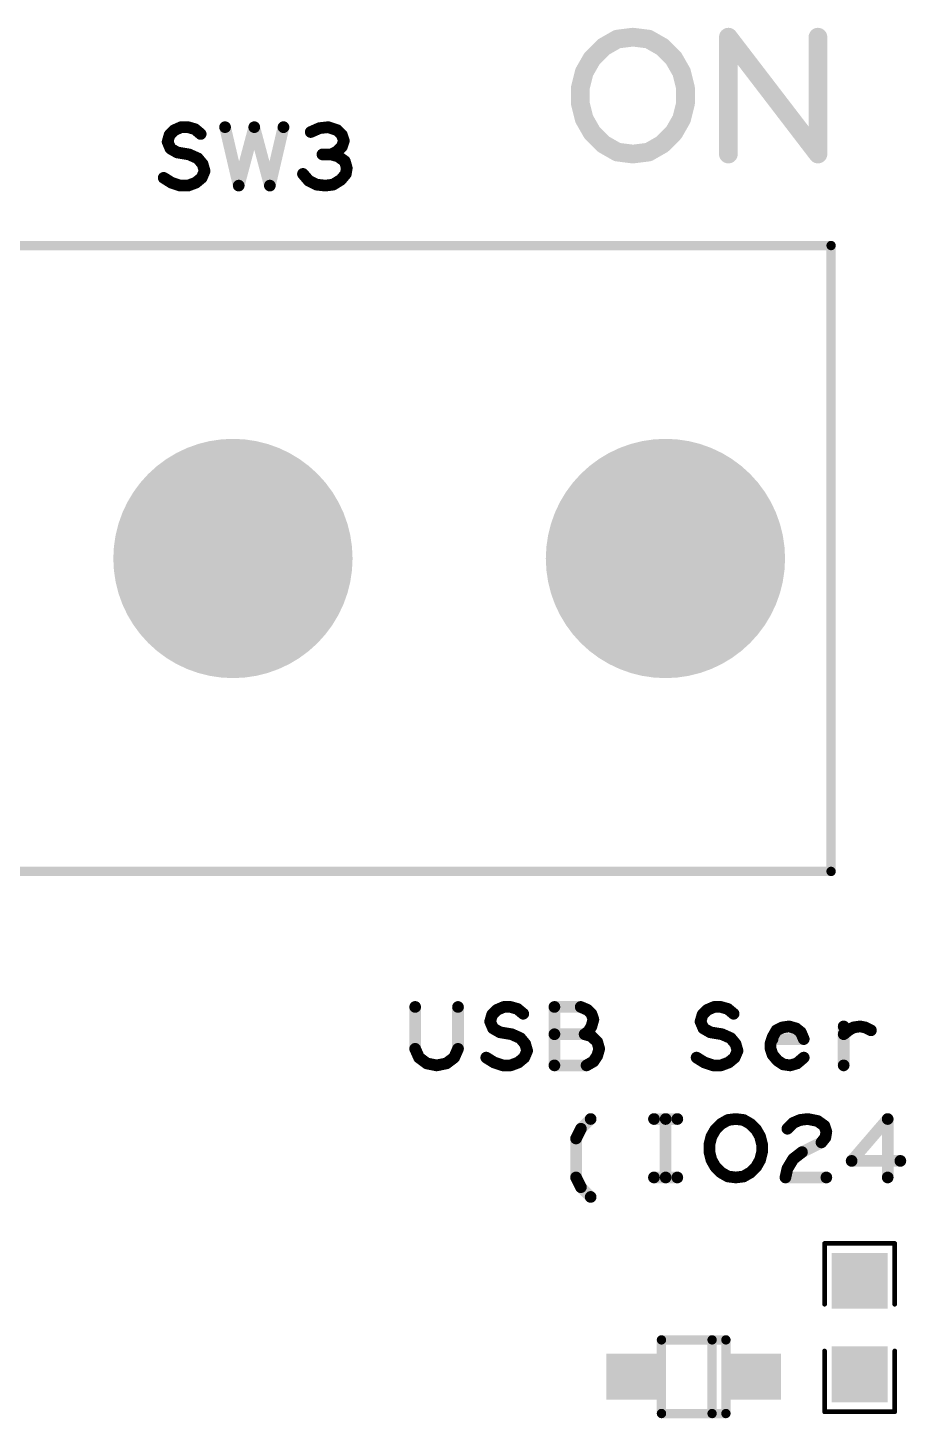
# Model space of a CAD drawing. Extents: x -11 to 101, y 2 to 100.
# Drawn here: x 31.17 to 40.71, y 18.52 to 33.63 of the extents above; entities that cross this region are included whole.
import ezdxf

# ---------------------------------------------------------------- set-up
doc = ezdxf.new("R2010")
doc.units = 0
doc.layers.get('0').update_dxf_attribs({"linetype": 'CONTINUOUS'})
doc.layers.add('SILK_TOP_ART', color=251, linetype='CONTINUOUS')
doc.layers.add('SOLDER_TOP_ART', color=18, linetype='CONTINUOUS')

# ---------------------------------------------------------------- blocks, each defined once
blk = doc.blocks.new('ROUND_312')
at = {"const_width": 0.1016}
blk.add_lwpolyline([(-0.0508, 0, 1), (0.0508, 0, 1)], format="xyb", close=True, dxfattribs=at)
blk = doc.blocks.new('ROUND_219')
at = {"const_width": 0.0508}
blk.add_lwpolyline([(-0.0254, 0, 1), (0.0254, 0, 1)], format="xyb", close=True, dxfattribs=at)
blk = doc.blocks.new('ROUND_165')
at = {"const_width": 0.0635}
blk.add_lwpolyline([(-0.03175, 0, 1), (0.03175, 0, 1)], format="xyb", close=True, dxfattribs=at)
blk = doc.blocks.new('ROUND_321')
at = {"const_width": 0.0254}
blk.add_lwpolyline([(-0.0127, 0, 1), (0.0127, 0, 1)], format="xyb", close=True, dxfattribs=at)
blk = doc.blocks.new('RECTANGLE_373')
blk.add_solid([(0.29, 0.25), (0.29, -0.25), (-0.29, 0.25), (-0.29, -0.25)])
blk = doc.blocks.new('SQUARE_333')
blk.add_solid([(0.304, 0.304), (0.304, -0.304), (-0.304, 0.304), (-0.304, -0.304)])
blk = doc.blocks.new('ROUND_342')
at = {"const_width": 1.3}
blk.add_lwpolyline([(-0.65, 0, 1), (0.65, 0, 1)], format="xyb", close=True, dxfattribs=at)

msp = doc.modelspace()

# ---------------------------------------------------------------- linework, layer by layer
at = {"layer": 'SILK_TOP_ART'}
for points, const_width in [([(37.4269, 33.4222), (37.575, 33.5068)], 0.2032), ([(37.575, 33.5068), (37.7444, 33.528)], 0.2032), ([(37.7444, 33.528), (37.9137, 33.5068)], 0.2032), ([(37.9137, 33.5068), (38.0619, 33.4222)], 0.2032), ([(38.7816, 32.258), (38.7816, 33.528)], 0.2032), ([(38.7816, 33.528), (39.7552, 32.258)], 0.2032), ([(39.7552, 32.258), (39.7552, 33.528)], 0.2032), ([(37.2152, 33.147), (37.2999, 33.2952)], 0.2032), ([(37.2999, 33.2952), (37.4269, 33.4222)], 0.2032), ([(38.0619, 33.4222), (38.1889, 33.2952)], 0.2032), ([(38.1889, 33.2952), (38.2736, 33.147)], 0.2032), ([(37.1729, 32.9777), (37.2152, 33.147)], 0.2032), ([(38.2736, 33.147), (38.3159, 32.9777)], 0.2032), ([(37.1729, 32.8083), (37.1729, 32.9777)], 0.2032), ([(38.3159, 32.9777), (38.3159, 32.8083)], 0.2032), ([(37.2152, 32.639), (37.1729, 32.8083)], 0.2032), ([(38.3159, 32.8083), (38.2736, 32.639)], 0.2032), ([(37.2999, 32.4908), (37.2152, 32.639)], 0.2032), ([(38.2736, 32.639), (38.1889, 32.4908)], 0.2032), ([(32.6877, 32.3913), (32.7089, 32.4654)], 0.127), ([(32.7089, 32.4654), (32.7618, 32.5183)], 0.127), ([(32.7618, 32.5183), (32.8358, 32.5501)], 0.127), ([(32.8358, 32.5501), (32.9099, 32.5501)], 0.127), ([(32.9099, 32.5501), (32.984, 32.5289)], 0.127), ([(32.984, 32.5289), (33.0475, 32.476)], 0.127), ([(33.3121, 32.5501), (33.4603, 31.9151)], 0.127), ([(33.4603, 31.9151), (33.6296, 32.5501)], 0.127), ([(33.6296, 32.5501), (33.7989, 31.9151)], 0.127), ([(33.7989, 31.9151), (33.9471, 32.5501)], 0.127), ([(34.3387, 32.5395), (34.2434, 32.4972)], 0.127), ([(34.4339, 32.5501), (34.3387, 32.5395)], 0.127), ([(34.5292, 32.5183), (34.4339, 32.5501)], 0.127), ([(34.5821, 32.4654), (34.5292, 32.5183)], 0.127), ([(34.6033, 32.4019), (34.5821, 32.4654)], 0.127), ([(37.4269, 32.3638), (37.2999, 32.4908)], 0.2032), ([(38.1889, 32.4908), (38.0619, 32.3638)], 0.2032), ([(32.7194, 32.3173), (32.6877, 32.3913)], 0.127), ([(32.7935, 32.2749), (32.7194, 32.3173)], 0.127), ([(32.9205, 32.2538), (32.7935, 32.2749)], 0.127), ([(34.4657, 32.2538), (34.5292, 32.2855)], 0.127), ([(34.5292, 32.2855), (34.5821, 32.3384)], 0.127), ([(34.5821, 32.3384), (34.6033, 32.4019)], 0.127), ([(37.575, 32.2792), (37.4269, 32.3638)], 0.2032), ([(37.7444, 32.258), (37.575, 32.2792)], 0.2032), ([(37.9137, 32.2792), (37.7444, 32.258)], 0.2032), ([(38.0619, 32.3638), (37.9137, 32.2792)], 0.2032), ([(33.0158, 32.2114), (32.9205, 32.2538)], 0.127), ([(33.0687, 32.1479), (33.0158, 32.2114)], 0.127), ([(33.0899, 32.0739), (33.0687, 32.1479)], 0.127), ([(34.4657, 32.2538), (34.3704, 32.2538)], 0.127), ([(34.5398, 32.2326), (34.4657, 32.2538)], 0.127), ([(34.6139, 32.1797), (34.5398, 32.2326)], 0.127), ([(34.635, 32.1056), (34.6139, 32.1797)], 0.127), ([(32.6453, 31.9997), (32.73, 31.9468)], 0.127), ([(32.9946, 31.9468), (33.0581, 31.9997)], 0.127), ([(33.0581, 31.9997), (33.0899, 32.0739)], 0.127), ([(34.1588, 32.0421), (34.2223, 31.968)], 0.127), ([(34.2223, 31.968), (34.3069, 31.9257)], 0.127), ([(34.4869, 31.9257), (34.5715, 31.9786)], 0.127), ([(34.5715, 31.9786), (34.6244, 32.0421)], 0.127), ([(34.6244, 32.0421), (34.635, 32.1056)], 0.127), ([(32.73, 31.9468), (32.8253, 31.9151)], 0.127), ([(32.8253, 31.9151), (32.9099, 31.9151)], 0.127), ([(32.9099, 31.9151), (32.9946, 31.9468)], 0.127), ([(34.3069, 31.9257), (34.4022, 31.9151)], 0.127), ([(34.4022, 31.9151), (34.4869, 31.9257)], 0.127), ([(26.8978, 31.2638), (39.8978, 31.2638)], 0.1016), ([(39.8978, 31.2638), (39.8978, 24.4638)], 0.1016), ([(39.8978, 24.4638), (26.8978, 24.4638)], 0.1016), ([(35.378, 22.9912), (35.378, 22.5361)], 0.127), ([(35.8436, 22.5361), (35.8436, 22.9912)], 0.127), ([(36.1929, 22.8324), (36.2141, 22.9065)], 0.127), ([(36.2141, 22.9065), (36.267, 22.9594)], 0.127), ([(36.267, 22.9594), (36.341, 22.9912)], 0.127), ([(36.341, 22.9912), (36.4151, 22.9912)], 0.127), ([(36.4151, 22.9912), (36.4892, 22.97)], 0.127), ([(36.4892, 22.97), (36.5527, 22.9171)], 0.127), ([(37.1771, 22.9912), (36.8914, 22.9912)], 0.127), ([(36.8914, 22.9912), (36.8914, 22.3562)], 0.127), ([(37.2512, 22.9594), (37.1771, 22.9912)], 0.127), ([(37.2935, 22.9171), (37.2512, 22.9594)], 0.127), ([(37.3147, 22.8536), (37.2935, 22.9171)], 0.127), ([(38.4789, 22.8324), (38.5001, 22.9065)], 0.127), ([(38.5001, 22.9065), (38.553, 22.9594)], 0.127), ([(38.553, 22.9594), (38.627, 22.9912)], 0.127), ([(38.627, 22.9912), (38.7011, 22.9912)], 0.127), ([(38.7011, 22.9912), (38.7752, 22.97)], 0.127), ([(38.7752, 22.97), (38.8387, 22.9171)], 0.127), ([(36.2246, 22.7584), (36.1929, 22.8324)], 0.127), ([(36.2987, 22.716), (36.2246, 22.7584)], 0.127), ([(37.2618, 22.7266), (37.2935, 22.7795)], 0.127), ([(37.2935, 22.7795), (37.3147, 22.8536)], 0.127), ([(38.5106, 22.7584), (38.4789, 22.8324)], 0.127), ([(38.5847, 22.716), (38.5106, 22.7584)], 0.127), ([(39.3679, 22.7689), (39.3044, 22.7372)], 0.127), ([(39.442, 22.7795), (39.3679, 22.7689)], 0.127), ([(39.5161, 22.7584), (39.442, 22.7795)], 0.127), ([(39.569, 22.716), (39.5161, 22.7584)], 0.127), ([(40.0346, 22.3562), (40.0346, 22.7795)], 0.127), ([(40.0875, 22.7372), (40.1405, 22.7689)], 0.127), ([(40.1405, 22.7689), (40.2146, 22.7795)], 0.127), ([(40.2146, 22.7795), (40.2675, 22.7689)], 0.127), ([(40.2675, 22.7689), (40.331, 22.7372)], 0.127), ([(36.4257, 22.6949), (36.2987, 22.716)], 0.127), ([(36.521, 22.6525), (36.4257, 22.6949)], 0.127), ([(36.5739, 22.589), (36.521, 22.6525)], 0.127), ([(37.2195, 22.6949), (36.8914, 22.6949)], 0.127), ([(37.2195, 22.6949), (37.2618, 22.7266)], 0.127), ([(37.2935, 22.6737), (37.2195, 22.6949)], 0.127), ([(37.3571, 22.6102), (37.2935, 22.6737)], 0.127), ([(37.3782, 22.5361), (37.3571, 22.6102)], 0.127), ([(38.7117, 22.6949), (38.5847, 22.716)], 0.127), ([(38.807, 22.6525), (38.7117, 22.6949)], 0.127), ([(38.8599, 22.589), (38.807, 22.6525)], 0.127), ([(39.2621, 22.6631), (39.2409, 22.5996)], 0.127), ([(39.2409, 22.5996), (39.2409, 22.5361)], 0.127), ([(39.3044, 22.7372), (39.2621, 22.6631)], 0.127), ([(39.2621, 22.6419), (39.6007, 22.6419)], 0.127), ([(39.6007, 22.6419), (39.569, 22.716)], 0.127), ([(40.0346, 22.6949), (40.0875, 22.7372)], 0.127), ([(35.378, 22.5361), (35.4203, 22.4408)], 0.127), ([(35.8013, 22.4408), (35.8436, 22.5361)], 0.127), ([(36.5633, 22.4408), (36.5951, 22.515)], 0.127), ([(36.5951, 22.515), (36.5739, 22.589)], 0.127), ([(37.3147, 22.3985), (37.3571, 22.462)], 0.127), ([(37.3571, 22.462), (37.3782, 22.5361)], 0.127), ([(38.8493, 22.4408), (38.8811, 22.515)], 0.127), ([(38.8811, 22.515), (38.8599, 22.589)], 0.127), ([(39.2409, 22.5361), (39.2621, 22.4726)], 0.127), ([(39.2621, 22.4726), (39.315, 22.4091)], 0.127), ([(35.4203, 22.4408), (35.505, 22.3774)], 0.127), ([(35.505, 22.3774), (35.6108, 22.3562)], 0.127), ([(35.6108, 22.3562), (35.7166, 22.3774)], 0.127), ([(35.7166, 22.3774), (35.8013, 22.4408)], 0.127), ([(36.1505, 22.4408), (36.2352, 22.3879)], 0.127), ([(36.2352, 22.3879), (36.3305, 22.3562)], 0.127), ([(36.3305, 22.3562), (36.4151, 22.3562)], 0.127), ([(36.4151, 22.3562), (36.4998, 22.3879)], 0.127), ([(36.4998, 22.3879), (36.5633, 22.4408)], 0.127), ([(36.8914, 22.3562), (37.2406, 22.3562)], 0.127), ([(37.2406, 22.3562), (37.3147, 22.3985)], 0.127), ([(38.4365, 22.4408), (38.5212, 22.3879)], 0.127), ([(38.5212, 22.3879), (38.6165, 22.3562)], 0.127), ([(38.6165, 22.3562), (38.7011, 22.3562)], 0.127), ([(38.7011, 22.3562), (38.7858, 22.3879)], 0.127), ([(38.7858, 22.3879), (38.8493, 22.4408)], 0.127), ([(39.315, 22.4091), (39.3785, 22.3668)], 0.127), ([(39.3785, 22.3668), (39.4526, 22.3562)], 0.127), ([(39.4526, 22.3562), (39.5266, 22.3774)], 0.127), ([(39.5266, 22.3774), (39.6007, 22.4408)], 0.127), ([(37.1793, 21.6678), (37.2851, 21.7736)], 0.127), ([(37.973, 21.7736), (38.227, 21.7736)], 0.127), ([(38.1, 21.7736), (38.1, 21.1386)], 0.127), ([(38.6397, 21.6572), (38.7033, 21.7207)], 0.127), ([(38.7033, 21.7207), (38.7773, 21.763)], 0.127), ([(38.7773, 21.763), (38.862, 21.7736)], 0.127), ([(38.862, 21.7736), (38.9467, 21.763)], 0.127), ([(38.9467, 21.763), (39.0207, 21.7207)], 0.127), ([(39.0207, 21.7207), (39.0843, 21.6572)], 0.127), ([(39.4229, 21.6678), (39.4864, 21.7313)], 0.127), ([(39.4864, 21.7313), (39.5605, 21.763)], 0.127), ([(39.5605, 21.763), (39.6452, 21.7736)], 0.127), ([(39.6452, 21.7736), (39.751, 21.7524)], 0.127), ([(39.751, 21.7524), (39.8251, 21.6995)], 0.127), ([(39.8251, 21.6995), (39.8463, 21.636)], 0.127), ([(40.513, 21.7736), (40.1214, 21.3185)], 0.127), ([(40.513, 21.1386), (40.513, 21.7736)], 0.127), ([(37.1263, 21.5619), (37.1793, 21.6678)], 0.127), ([(37.1263, 21.1386), (37.1263, 21.5619)], 0.127), ([(38.5762, 21.4984), (38.5974, 21.5831)], 0.127), ([(38.5974, 21.5831), (38.6397, 21.6572)], 0.127), ([(39.0843, 21.6572), (39.1266, 21.5831)], 0.127), ([(39.1266, 21.5831), (39.1478, 21.4984)], 0.127), ([(39.8357, 21.5725), (39.7933, 21.5196)], 0.127), ([(39.8463, 21.636), (39.8357, 21.5725)], 0.127), ([(38.5762, 21.4138), (38.5762, 21.4984)], 0.127), ([(38.5974, 21.3291), (38.5762, 21.4138)], 0.127), ([(39.1478, 21.4138), (39.1266, 21.3291)], 0.127), ([(39.1478, 21.4984), (39.1478, 21.4138)], 0.127), ([(39.5817, 21.4138), (39.4864, 21.3397)], 0.127), ([(39.7933, 21.5196), (39.5817, 21.4138)], 0.127), ([(38.6397, 21.255), (38.5974, 21.3291)], 0.127), ([(38.7033, 21.1915), (38.6397, 21.255)], 0.127), ([(39.0843, 21.255), (39.0207, 21.1915)], 0.127), ([(39.1266, 21.3291), (39.0843, 21.255)], 0.127), ([(39.4864, 21.3397), (39.4229, 21.2338)], 0.127), ([(40.1214, 21.3185), (40.6506, 21.3185)], 0.127), ([(37.1793, 21.0328), (37.1263, 21.1386)], 0.127), ([(37.973, 21.1386), (38.227, 21.1386)], 0.127), ([(38.7773, 21.1492), (38.7033, 21.1915)], 0.127), ([(38.862, 21.1386), (38.7773, 21.1492)], 0.127), ([(38.9467, 21.1492), (38.862, 21.1386)], 0.127), ([(39.0207, 21.1915), (38.9467, 21.1492)], 0.127), ([(39.4229, 21.2338), (39.4017, 21.1386)], 0.127), ([(39.4017, 21.1386), (39.8463, 21.1386)], 0.127), ([(37.2851, 20.9269), (37.1793, 21.0328)], 0.127), ([(39.8272, 20.4216), (39.8272, 19.7612)], 0.0508), ([(40.5892, 20.4216), (39.8272, 20.4216)], 0.0508), ([(40.5892, 19.7612), (40.5892, 20.4216)], 0.0508), ([(38.0548, 19.3738), (38.7548, 19.3738)], 0.1016), ([(38.0548, 18.5738), (38.0548, 19.3738)], 0.1016), ([(38.6048, 19.3738), (38.6048, 18.5738)], 0.1016), ([(38.7548, 19.3738), (38.7548, 18.5738)], 0.1016), ([(39.8272, 18.5928), (39.8272, 19.2532)], 0.0508), ([(40.5892, 19.2532), (40.5892, 18.5928)], 0.0508), ([(38.7548, 18.5738), (38.0548, 18.5738)], 0.1016), ([(40.5892, 18.5928), (39.8272, 18.5928)], 0.0508)]:
    msp.add_lwpolyline(points, dxfattribs=dict(at, const_width=const_width))

# ---------------------------------------------------------------- block references
for name, p in [('ROUND_312', (37.575, 33.5068)), ('ROUND_312', (37.7444, 33.528)), ('ROUND_312', (37.9137, 33.5068)), ('ROUND_312', (38.7816, 33.528)), ('ROUND_312', (39.7552, 33.528)), ('ROUND_312', (37.2999, 33.2952)), ('ROUND_312', (37.4269, 33.4222)), ('ROUND_312', (38.0619, 33.4222)), ('ROUND_312', (38.1889, 33.2952)), ('ROUND_312', (37.2152, 33.147)), ('ROUND_312', (38.2736, 33.147)), ('ROUND_312', (37.1729, 32.9777)), ('ROUND_312', (38.3159, 32.9777)), ('ROUND_312', (37.1729, 32.8083)), ('ROUND_312', (38.3159, 32.8083)), ('ROUND_312', (37.2152, 32.639)), ('ROUND_312', (38.2736, 32.639)), ('ROUND_165', (32.7089, 32.4654)), ('ROUND_165', (32.7618, 32.5183)), ('ROUND_165', (32.8358, 32.5501)), ('ROUND_165', (32.9099, 32.5501)), ('ROUND_165', (32.984, 32.5289)), ('ROUND_165', (33.0475, 32.476)), ('ROUND_165', (33.3121, 32.5501)), ('ROUND_165', (33.6296, 32.5501)), ('ROUND_165', (33.9471, 32.5501)), ('ROUND_165', (34.2434, 32.4972)), ('ROUND_165', (34.3387, 32.5395)), ('ROUND_165', (34.4339, 32.5501)), ('ROUND_165', (34.5292, 32.5183)), ('ROUND_165', (34.5821, 32.4654)), ('ROUND_312', (37.2999, 32.4908)), ('ROUND_312', (38.1889, 32.4908)), ('ROUND_165', (32.6877, 32.3913)), ('ROUND_165', (32.7194, 32.3173)), ('ROUND_165', (32.7935, 32.2749)), ('ROUND_165', (34.5292, 32.2855)), ('ROUND_165', (34.5821, 32.3384)), ('ROUND_165', (34.6033, 32.4019)), ('ROUND_312', (37.4269, 32.3638)), ('ROUND_312', (37.575, 32.2792)), ('ROUND_312', (37.7444, 32.258)), ('ROUND_312', (37.7444, 32.258)), ('ROUND_312', (37.9137, 32.2792)), ('ROUND_312', (38.0619, 32.3638)), ('ROUND_312', (38.7816, 32.258)), ('ROUND_312', (39.7552, 32.258)), ('ROUND_165', (32.9205, 32.2538)), ('ROUND_165', (33.0158, 32.2114)), ('ROUND_165', (33.0687, 32.1479)), ('ROUND_165', (34.3704, 32.2538)), ('ROUND_165', (34.4657, 32.2538)), ('ROUND_165', (34.4657, 32.2538)), ('ROUND_165', (34.5398, 32.2326)), ('ROUND_165', (34.6139, 32.1797)), ('ROUND_165', (32.6453, 31.9997)), ('ROUND_165', (33.0581, 31.9997)), ('ROUND_165', (33.0899, 32.0739)), ('ROUND_165', (34.1588, 32.0421)), ('ROUND_165', (34.2223, 31.968)), ('ROUND_165', (34.5715, 31.9786)), ('ROUND_165', (34.6244, 32.0421)), ('ROUND_165', (34.635, 32.1056)), ('ROUND_165', (32.73, 31.9468)), ('ROUND_165', (32.8253, 31.9151)), ('ROUND_165', (32.9099, 31.9151)), ('ROUND_165', (32.9946, 31.9468)), ('ROUND_165', (33.4603, 31.9151)), ('ROUND_165', (33.7989, 31.9151)), ('ROUND_165', (34.3069, 31.9257)), ('ROUND_165', (34.4022, 31.9151)), ('ROUND_165', (34.4869, 31.9257)), ('ROUND_219', (39.8978, 31.2638)), ('ROUND_219', (39.8978, 31.2638)), ('ROUND_219', (39.8978, 24.4638)), ('ROUND_219', (39.8978, 24.4638)), ('ROUND_165', (35.378, 22.9912)), ('ROUND_165', (35.8436, 22.9912)), ('ROUND_165', (36.2141, 22.9065)), ('ROUND_165', (36.267, 22.9594)), ('ROUND_165', (36.341, 22.9912)), ('ROUND_165', (36.4151, 22.9912)), ('ROUND_165', (36.4892, 22.97)), ('ROUND_165', (36.5527, 22.9171)), ('ROUND_165', (36.8914, 22.9912)), ('ROUND_165', (37.1771, 22.9912)), ('ROUND_165', (37.2512, 22.9594)), ('ROUND_165', (37.2935, 22.9171)), ('ROUND_165', (38.5001, 22.9065)), ('ROUND_165', (38.553, 22.9594)), ('ROUND_165', (38.627, 22.9912)), ('ROUND_165', (38.7011, 22.9912)), ('ROUND_165', (38.7752, 22.97)), ('ROUND_165', (38.8387, 22.9171)), ('ROUND_165', (36.1929, 22.8324)), ('ROUND_165', (36.2246, 22.7584)), ('ROUND_165', (37.2935, 22.7795)), ('ROUND_165', (37.3147, 22.8536)), ('ROUND_165', (38.4789, 22.8324)), ('ROUND_165', (38.5106, 22.7584)), ('ROUND_165', (39.3679, 22.7689)), ('ROUND_165', (39.442, 22.7795)), ('ROUND_165', (39.5161, 22.7584)), ('ROUND_165', (40.0346, 22.7795)), ('ROUND_165', (40.1405, 22.7689)), ('ROUND_165', (40.2146, 22.7795)), ('ROUND_165', (40.2675, 22.7689)), ('ROUND_165', (36.2987, 22.716)), ('ROUND_165', (36.4257, 22.6949)), ('ROUND_165', (36.521, 22.6525)), ('ROUND_165', (36.8914, 22.6949)), ('ROUND_165', (37.2195, 22.6949)), ('ROUND_165', (37.2195, 22.6949)), ('ROUND_165', (37.2618, 22.7266)), ('ROUND_165', (37.2935, 22.6737)), ('ROUND_165', (37.3571, 22.6102)), ('ROUND_165', (38.5847, 22.716)), ('ROUND_165', (38.7117, 22.6949)), ('ROUND_165', (38.807, 22.6525)), ('ROUND_165', (39.2409, 22.5996)), ('ROUND_165', (39.2621, 22.6631)), ('ROUND_165', (39.2621, 22.6419)), ('ROUND_165', (39.3044, 22.7372)), ('ROUND_165', (39.569, 22.716)), ('ROUND_165', (39.6007, 22.6419)), ('ROUND_165', (40.0346, 22.6949)), ('ROUND_165', (40.0875, 22.7372)), ('ROUND_165', (40.331, 22.7372)), ('ROUND_165', (35.378, 22.5361)), ('ROUND_165', (35.8436, 22.5361)), ('ROUND_165', (36.5739, 22.589)), ('ROUND_165', (36.5951, 22.515)), ('ROUND_165', (37.3571, 22.462)), ('ROUND_165', (37.3782, 22.5361)), ('ROUND_165', (38.8599, 22.589)), ('ROUND_165', (38.8811, 22.515)), ('ROUND_165', (39.2409, 22.5361)), ('ROUND_165', (39.2621, 22.4726)), ('ROUND_165', (35.4203, 22.4408)), ('ROUND_165', (35.505, 22.3774)), ('ROUND_165', (35.6108, 22.3562)), ('ROUND_165', (35.7166, 22.3774)), ('ROUND_165', (35.8013, 22.4408)), ('ROUND_165', (36.1505, 22.4408)), ('ROUND_165', (36.2352, 22.3879)), ('ROUND_165', (36.3305, 22.3562)), ('ROUND_165', (36.4151, 22.3562)), ('ROUND_165', (36.4998, 22.3879)), ('ROUND_165', (36.5633, 22.4408)), ('ROUND_165', (36.8914, 22.3562)), ('ROUND_165', (37.2406, 22.3562)), ('ROUND_165', (37.3147, 22.3985)), ('ROUND_165', (38.4365, 22.4408)), ('ROUND_165', (38.5212, 22.3879)), ('ROUND_165', (38.6165, 22.3562)), ('ROUND_165', (38.7011, 22.3562)), ('ROUND_165', (38.7858, 22.3879)), ('ROUND_165', (38.8493, 22.4408)), ('ROUND_165', (39.315, 22.4091)), ('ROUND_165', (39.3785, 22.3668)), ('ROUND_165', (39.4526, 22.3562)), ('ROUND_165', (39.5266, 22.3774)), ('ROUND_165', (39.6007, 22.4408)), ('ROUND_165', (40.0346, 22.3562)), ('ROUND_165', (37.2851, 21.7736)), ('ROUND_165', (37.973, 21.7736)), ('ROUND_165', (38.1, 21.7736)), ('ROUND_165', (38.227, 21.7736)), ('ROUND_165', (38.7033, 21.7207)), ('ROUND_165', (38.7773, 21.763)), ('ROUND_165', (38.862, 21.7736)), ('ROUND_165', (38.9467, 21.763)), ('ROUND_165', (39.0207, 21.7207)), ('ROUND_165', (39.4864, 21.7313)), ('ROUND_165', (39.5605, 21.763)), ('ROUND_165', (39.6452, 21.7736)), ('ROUND_165', (39.751, 21.7524)), ('ROUND_165', (39.8251, 21.6995)), ('ROUND_165', (40.513, 21.7736)), ('ROUND_165', (37.1263, 21.5619)), ('ROUND_165', (37.1793, 21.6678)), ('ROUND_165', (38.5974, 21.5831)), ('ROUND_165', (38.6397, 21.6572)), ('ROUND_165', (39.0843, 21.6572)), ('ROUND_165', (39.1266, 21.5831)), ('ROUND_165', (39.4229, 21.6678)), ('ROUND_165', (39.8357, 21.5725)), ('ROUND_165', (39.8463, 21.636)), ('ROUND_165', (38.5762, 21.4984)), ('ROUND_165', (38.5762, 21.4138)), ('ROUND_165', (39.1478, 21.4984)), ('ROUND_165', (39.1478, 21.4138)), ('ROUND_165', (39.5817, 21.4138)), ('ROUND_165', (39.7933, 21.5196)), ('ROUND_165', (38.5974, 21.3291)), ('ROUND_165', (38.6397, 21.255)), ('ROUND_165', (39.0843, 21.255)), ('ROUND_165', (39.1266, 21.3291)), ('ROUND_165', (39.4864, 21.3397)), ('ROUND_165', (40.1214, 21.3185)), ('ROUND_165', (40.6506, 21.3185)), ('ROUND_165', (37.1263, 21.1386)), ('ROUND_165', (37.973, 21.1386)), ('ROUND_165', (38.1, 21.1386)), ('ROUND_165', (38.227, 21.1386)), ('ROUND_165', (38.7033, 21.1915)), ('ROUND_165', (38.7773, 21.1492)), ('ROUND_165', (38.862, 21.1386)), ('ROUND_165', (38.862, 21.1386)), ('ROUND_165', (38.9467, 21.1492)), ('ROUND_165', (39.0207, 21.1915)), ('ROUND_165', (39.4017, 21.1386)), ('ROUND_165', (39.4229, 21.2338)), ('ROUND_165', (39.8463, 21.1386)), ('ROUND_165', (40.513, 21.1386)), ('ROUND_165', (37.1793, 21.0328)), ('ROUND_165', (37.2851, 20.9269)), ('ROUND_321', (39.8272, 20.4216)), ('ROUND_321', (39.8272, 20.4216)), ('ROUND_321', (40.5892, 20.4216)), ('ROUND_321', (40.5892, 20.4216)), ('ROUND_321', (39.8272, 19.7612)), ('ROUND_321', (40.5892, 19.7612)), ('ROUND_219', (38.0548, 19.3738)), ('ROUND_219', (38.0548, 19.3738)), ('ROUND_219', (38.6048, 19.3738)), ('ROUND_219', (38.7548, 19.3738)), ('ROUND_219', (38.7548, 19.3738)), ('ROUND_321', (39.8272, 19.2532)), ('ROUND_321', (40.5892, 19.2532)), ('ROUND_219', (38.0548, 18.5738)), ('ROUND_219', (38.0548, 18.5738)), ('ROUND_219', (38.6048, 18.5738)), ('ROUND_219', (38.7548, 18.5738)), ('ROUND_219', (38.7548, 18.5738)), ('ROUND_321', (39.8272, 18.5928)), ('ROUND_321', (39.8272, 18.5928)), ('ROUND_321', (40.5892, 18.5928)), ('ROUND_321', (40.5892, 18.5928))]:
    msp.add_blockref(name, p, dxfattribs=at)
at = {"layer": 'SOLDER_TOP_ART'}
for name, p in [('ROUND_342', (33.3978, 27.8638)), ('ROUND_342', (38.0978, 27.8638)), ('SQUARE_333', (40.2082, 20.0152)), ('RECTANGLE_373', (37.7448, 18.9738)), ('RECTANGLE_373', (39.0648, 18.9738)), ('SQUARE_333', (40.2082, 18.9992))]:
    msp.add_blockref(name, p, dxfattribs=at)

doc.saveas('drawing.dxf')
